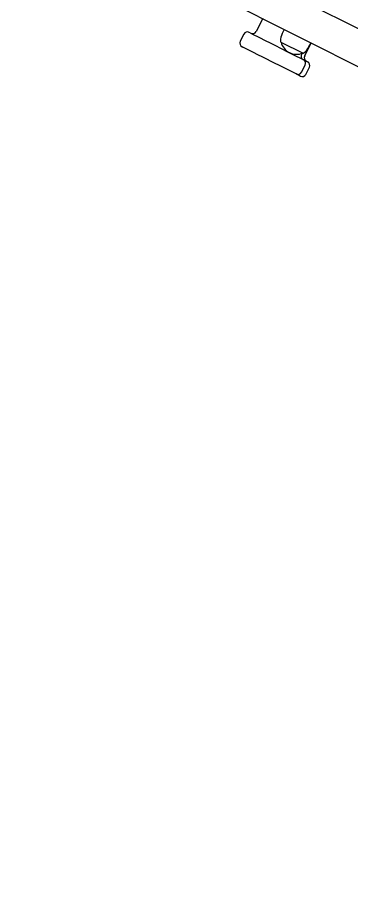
# Model space of a CAD drawing. Header units: millimetres. Extents: x 246416442 to 246896683, y 7418963194 to 7419503218.
# Drawn here: x 246845098 to 246845514, y 7419449158 to 7419450259 of the extents above; entities that cross this region are included whole.
import ezdxf
from ezdxf.lldxf.tags import DXFTag

# ---------------------------------------------------------------- set-up
doc = ezdxf.new("R2010")
doc.units = ezdxf.units.MM
for name, color, linetype in [('L-EDGE-CONCRETE', 1, 'CONCRETE_EDGE_SHORT'), ('L-Hatch Boundary', 1, 'Continuous'), ('L-X-E-PLAY', 9, 'Continuous')]:
    doc.layers.add(name, color=color, linetype=linetype)
doc.layers.add('L-SUB-SOIL DRAINAGE', color=170, linetype='SUBSOIL', lineweight=20)
doc.styles.get("Standard").update_dxf_attribs({"font": 'arial.ttf'})
doc.linetypes.add('CONCRETE_EDGE_SHORT', pattern='A,0.5,-0.2,["CE",Standard,S=0.1,R=0,X=-0.05,Y=-0.05],-0.2', length=0.9)
tags = doc.linetypes.add('SUBSOIL', pattern='A,12.7,-5.08,["SSD",Standard,S=2.54,R=0,X=-2.54,Y=-1.27],-6.35', length=24.13).pattern_tags.tags
tags[6] = DXFTag(74, 10)

# ---------------------------------------------------------------- blocks, each defined once
blk = doc.blocks.new('Artisan - Moduplay')
at = {"layer": 'L-X-E-PLAY', "lineweight": 25}
for p, q in [((-138877.7, -698233.4), (-138877.7, -699031.8)), ((-138835.6, -699031.8), (-138835.6, -698233.4)), ((-138905.7, -698821.6), (-138915.7, -698821.6)), ((-138920.7, -698826.6), (-138920.7, -698827.8)), ((-138920.7, -698839.9), (-138920.7, -698827.8)), ((-138900.7, -698827.8), (-138900.7, -698826.6)), ((-138900.7, -698827.8), (-138900.7, -698831.3)), ((-138900.7, -698831.3), (-138900.7, -698839.9)), ((-138877.7, -698833.9), (-138895.7, -698833.9)), ((-138920.7, -698842.6), (-138920.7, -698839.9)), ((-138920.7, -698848.8), (-138920.7, -698842.6)), ((-138900.7, -698839.9), (-138900.7, -698842.6)), ((-138900.7, -698842.6), (-138900.7, -698847)), ((-138920.7, -698855.6), (-138920.7, -698848.8)), ((-138920.7, -698872.8), (-138920.7, -698855.6)), ((-138900.7, -698847), (-138900.7, -698848.8)), ((-138900.7, -698848.8), (-138900.7, -698855.6)), ((-138900.7, -698855.6), (-138900.7, -698860.5)), ((-138900.7, -698860.5), (-138900.7, -698872.8)), ((-138877.7, -698863.7), (-138883.4, -698863.9)), ((-138920.7, -698878.1), (-138920.7, -698872.8)), ((-138900.7, -698872.8), (-138900.7, -698878.1)), ((-138893.7, -698867.1), (-138893.7, -698898.1)), ((-138920.7, -698897.3), (-138920.7, -698878.1)), ((-138900.7, -698878.1), (-138900.7, -698892.3)), ((-138920.7, -698902.1), (-138920.7, -698897.3)), ((-138900.7, -698892.3), (-138900.7, -698897.3)), ((-138900.7, -698897.3), (-138900.7, -698902.1)), ((-138895.7, -698896.9), (-138894.5, -698896.9)), ((-138920.7, -698907.8), (-138920.7, -698902.1)), ((-138920.7, -698907.8), (-138920.7, -698908.1)), ((-138915.7, -698907.1), (-138905.7, -698907.1)), ((-138900.7, -698902.1), (-138900.7, -698906)), ((-138900.7, -698906), (-138900.7, -698907.8)), ((-138900.7, -698908.1), (-138900.7, -698907.8)), ((-138895.7, -698901.5), (-138877.7, -698901.5)), ((-138883.4, -698901.2), (-138877.7, -698901.5)), ((-138915.7, -698913.1), (-138905.7, -698913.1))]:
    blk.add_line(p, q, dxfattribs=at)
for centre, radius, start, end in [((-138915.7, -698826.6), 5, 90, 180), ((-138905.7, -698826.6), 5, 0, 90), ((-138895.7, -698828.9), 5, 180, 270), ((-138891.8, -698868.1), 2.1, 114.5758, 153.0584), ((-138882.4, -698888.7), 24.8, 92.5, 114.5758), ((-138881.1, -698882.6), 19.6, 129.9665, 230.0335), ((-138895.7, -698901.9), 5, 90, 180), ((-138891.8, -698897.1), 2.1, 206.9416, 245.4242), ((-138882.4, -698876.4), 24.8, 245.4242, 267.5), ((-138915.7, -698902.1), 5, 180, 270), ((-138915.7, -698908.1), 5, 180, 270), ((-138905.7, -698902.1), 5, 270, 0), ((-138905.7, -698908.1), 5, 270, 0), ((-138895.7, -698906.5), 5, 90, 180)]:
    blk.add_arc(centre, radius, start, end, dxfattribs=at)

msp = doc.modelspace()

# ---------------------------------------------------------------- linework, layer by layer
at = {"layer": 'L-EDGE-CONCRETE', "ltscale": 25, "const_width": 200, "flags": 128}
msp.add_lwpolyline([(246837601.9, 7419449868.3, -0.17487), (246841317.4, 7419448271, -1.219349), (246850209.6, 7419448585.4)], format="xyb", dxfattribs=at)
at = {"layer": 'L-Hatch Boundary'}
msp.add_arc((246845688.6, 7419449340), 4500, 350.9915, 193.7457, dxfattribs=at)
at = {"layer": 'L-SUB-SOIL DRAINAGE', "ltscale": 0.75, "flags": 128}
msp.add_lwpolyline([(246836375.8, 7419368838, 0.049859), (246836452.7, 7419367265, 1.020543), (246838457.4, 7419363126.5, 0.507423), (246850958.7, 7419364620.6, 0.34783), (246860630.1, 7419364185, 0.95316), (246871514.2, 7419375336.2, 0.546089), (246865357.3, 7419391537), (246864331.6, 7419392202.5, 0.150991), (246858079.6, 7419390951.1, -0.535883), (246847993.3, 7419386178.8, -0.984857), (246841094.3, 7419392263.5, 0.048323), (246837369.4, 7419394790.3, -0.782041), (246859516.8, 7419399812.1, 0.326657), (246863339.2, 7419409468.3, 2.547694), (246851636.6, 7419416690.1, 0.258508), (246846203.9, 7419412601.5), (246842481.4, 7419417148.5), (246849924.6, 7419423239.5, 0.226894), (246850840.6, 7419425193.4), (246863936.9, 7419436077.3, 0.937903), (246860987.8, 7419443087, 0.16139), (246859063.4, 7419444536.1, 0.543513), (246850931.8, 7419449690.9, 0.965246), (246840526, 7419449656.9, 0.686425), (246830418.6, 7419442236.6), (246830214.5, 7419441333.6, 0.069561), (246826929.1, 7419442860.9), (246826948.5, 7419447931.5)], format="xyb", dxfattribs=at)

# ---------------------------------------------------------------- block references
at = {"layer": 'L-X-E-PLAY', "rotation": 63.22002274932392}
msp.add_blockref('Artisan - Moduplay', (246284097.9, 7419889110), dxfattribs=at)

doc.saveas('drawing.dxf')
